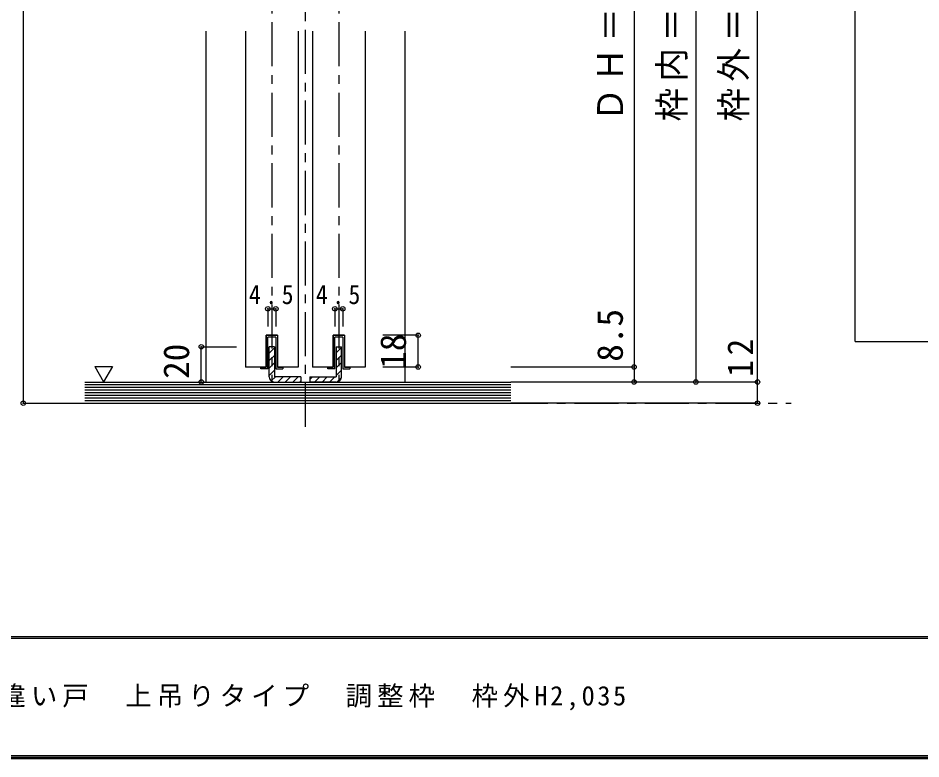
# Model space of a CAD drawing. Units: millimetres at full size, sheet at 1:5. Extents: x -973 to 977, y -718 to 696.
# Drawn here: x -693 to -181, y -701 to -281 of the extents above; entities that cross this region are included whole.
import ezdxf
from ezdxf.enums import TextEntityAlignment as Align

# ---------------------------------------------------------------- set-up
doc = ezdxf.new("R2010")
doc.units = ezdxf.units.MM
doc.header["$LTSCALE"] = 5
doc.header["$PDMODE"] = 32
doc.header["$PDSIZE"] = 2.5
doc.linetypes.add('CHAIN1', pattern=[8, 5, -1, 1, -1])
for name, color, linetype in [('0-1_通り芯', 4, 'CHAIN1'), ('0-3_仕上げ', 2, 'Continuous'), ('0-4_枠', 3, 'Continuous'), ('0-6_扉', 6, 'Continuous'), ('0-7_金物', 7, 'Continuous'), ('0-A_文字', 3, 'Continuous'), ('0-B_寸法', 7, 'Continuous'), ('0-C_ハッチ', 4, 'Continuous'), ('F-1_枠', 6, 'Continuous'), ('F-A_文字', 7, 'Continuous')]:
    doc.layers.add(name, color=color, linetype=linetype)
doc.styles.add('ＭＳ ゴシック', font='')
doc.styles.get('ＭＳ ゴシック').set_extended_font_data('MS Gothic')

msp = doc.modelspace()

# ---------------------------------------------------------------- linework, layer by layer
at = {"layer": '0-1_通り芯'}
for p, q in [((-530.29, 32.5), (-530.29, -516.276)), ((-549.29, -43.151), (-549.29, -487.151)), ((-511.29, -43.151), (-511.29, -487.151)), ((-657.681, -499.151), (-254.79, -499.151))]:
    msp.add_line(p, q, dxfattribs=at)
at = {"layer": '0-3_仕上げ'}
for p, q in [((-655.29, -487.151), (-413.79, -487.151)), ((-655.29, -499.151), (-413.79, -499.151))]:
    msp.add_line(p, q, dxfattribs=at)
at = {"layer": '0-3_仕上げ', "color": 7}
for p, q in [((-655.29, -488.651), (-413.79, -488.651)), ((-655.29, -490.151), (-413.79, -490.151)), ((-655.29, -491.651), (-413.79, -491.651)), ((-655.29, -493.151), (-413.79, -493.151)), ((-655.29, -494.651), (-413.79, -494.651)), ((-655.29, -496.151), (-413.79, -496.151)), ((-655.29, -497.651), (-413.79, -497.651))]:
    msp.add_line(p, q, dxfattribs=at)
at = {"layer": '0-4_枠', "color": 4}
for p, q in [((-586.79, -288.151), (-586.79, -487.151)), ((-473.79, -288.151), (-473.79, -487.151))]:
    msp.add_line(p, q, dxfattribs=at)
at = {"layer": '0-6_扉'}
for p, q in [((-564.29, -288.151), (-564.29, -478.651)), ((-534.29, -288.151), (-534.29, -478.651)), ((-526.29, -288.151), (-526.29, -478.651)), ((-496.29, -288.151), (-496.29, -478.651)), ((-552.54, -460.651), (-552.54, -478.651)), ((-546.04, -460.651), (-552.54, -460.651)), ((-546.04, -460.651), (-546.04, -478.651)), ((-514.54, -460.651), (-514.54, -478.651)), ((-508.04, -460.651), (-514.54, -460.651)), ((-508.04, -460.651), (-508.04, -478.651)), ((-552.54, -478.651), (-564.29, -478.651)), ((-534.29, -478.651), (-546.04, -478.651)), ((-514.54, -478.651), (-526.29, -478.651)), ((-496.29, -478.651), (-508.04, -478.651))]:
    msp.add_line(p, q, dxfattribs=at)
at = {"layer": '0-7_金物'}
for p, q in [((-552.54, -478.651), (-552.54, -460.651)), ((-552.54, -460.651), (-546.04, -460.651)), ((-546.04, -460.651), (-546.04, -478.651)), ((-514.54, -478.651), (-514.54, -460.651)), ((-514.54, -460.651), (-508.04, -460.651)), ((-508.04, -460.651), (-508.04, -478.651)), ((-551.54, -479.651), (-551.54, -461.651)), ((-547.04, -461.651), (-551.54, -461.651)), ((-547.04, -461.651), (-547.04, -479.651)), ((-513.54, -479.651), (-513.54, -461.651)), ((-509.04, -461.651), (-513.54, -461.651)), ((-509.04, -461.651), (-509.04, -479.651)), ((-555.54, -478.651), (-552.54, -478.651)), ((-555.54, -479.651), (-555.54, -478.651)), ((-551.54, -479.651), (-555.54, -479.651)), ((-547.04, -479.651), (-543.04, -479.651)), ((-546.04, -478.651), (-543.04, -478.651)), ((-543.04, -478.651), (-543.04, -479.651)), ((-517.54, -478.651), (-514.54, -478.651)), ((-517.54, -479.651), (-517.54, -478.651)), ((-513.54, -479.651), (-517.54, -479.651)), ((-509.04, -479.651), (-505.04, -479.651)), ((-508.04, -478.651), (-505.04, -478.651)), ((-505.04, -478.651), (-505.04, -479.651))]:
    msp.add_line(p, q, dxfattribs=at)
at = {"layer": '0-7_金物', "color": 3}
for p, q in [((-547.79, -467.151), (-550.79, -467.151)), ((-550.79, -484.151), (-550.79, -467.151)), ((-547.79, -467.151), (-547.79, -484.151)), ((-512.79, -467.151), (-509.79, -467.151)), ((-512.79, -467.151), (-512.79, -484.151)), ((-509.79, -484.151), (-509.79, -467.151)), ((-532.79, -484.151), (-547.79, -484.151)), ((-532.79, -484.151), (-532.79, -487.151)), ((-527.79, -484.151), (-527.79, -487.151)), ((-527.79, -484.151), (-512.79, -484.151)), ((-547.79, -487.151), (-532.79, -487.151)), ((-512.79, -487.151), (-527.79, -487.151))]:
    msp.add_line(p, q, dxfattribs=at)
for centre, start, end in [((-547.79, -484.151), 180, 270), ((-512.79, -484.151), 270, 0)]:
    msp.add_arc(centre, 3, start, end, dxfattribs=at)
at = {"layer": '0-A_文字'}
for q in [(-218.347, 5.849), (221.653, -464.151)]:
    msp.add_line((-218.347, -464.151), q, dxfattribs=at)
at = {"layer": '0-A_文字', "color": 7}
msp.add_line((-649.726, -478.338), (-644.726, -486.998), dxfattribs=at)
msp.add_lwpolyline([(-649.726, -478.338), (-639.726, -478.338), (-644.726, -486.998)], dxfattribs=at)
at = {"layer": '0-B_寸法', "color": 4}
for p, q in [((-690.29, -21.151), (-690.29, -499.151)), ((-308.79, -29.151), (-308.79, -487.151)), ((-273.79, -499.151), (-273.79, -29.151)), ((-343.79, -59.151), (-343.79, -487.151)), ((-551.54, -445.651), (-551.54, -455.651)), ((-551.54, -445.651), (-547.04, -445.651)), ((-547.04, -445.651), (-547.04, -455.651)), ((-513.54, -445.651), (-513.54, -455.651)), ((-513.54, -445.651), (-509.04, -445.651)), ((-509.04, -445.651), (-509.04, -455.651)), ((-466.29, -460.651), (-486.29, -460.651)), ((-466.29, -478.651), (-466.29, -460.651)), ((-589.29, -467.151), (-569.29, -467.151)), ((-589.29, -487.151), (-589.29, -467.151)), ((-466.29, -478.651), (-486.29, -478.651)), ((-343.79, -478.651), (-413.79, -478.651)), ((-589.29, -487.151), (-569.29, -487.151)), ((-273.79, -487.151), (-413.79, -487.151)), ((-690.29, -499.151), (-655.29, -499.151)), ((-273.79, -499.151), (-413.79, -499.151))]:
    msp.add_line(p, q, dxfattribs=at)
at = {"layer": '0-B_寸法'}
for p in [(-551.54, -445.651), (-547.04, -445.651), (-513.54, -445.651), (-509.04, -445.651), (-466.29, -460.651), (-589.29, -467.151), (-466.29, -478.651), (-343.79, -478.651), (-589.29, -487.151), (-343.79, -487.151), (-308.79, -487.151), (-308.79, -487.151), (-273.79, -487.151), (-690.29, -499.151), (-273.79, -499.151)]:
    msp.add_point(p, dxfattribs=at)
at = {"layer": '0-C_ハッチ'}
for p, q in [((-550.79, -470.797), (-547.79, -467.797)), ((-512.79, -470.634), (-509.79, -467.634)), ((-550.79, -475.039), (-547.79, -472.039)), ((-512.79, -474.876), (-509.79, -471.876)), ((-512.79, -479.119), (-509.79, -476.119)), ((-550.79, -479.282), (-547.79, -476.282)), ((-550.79, -483.525), (-547.79, -480.525)), ((-512.79, -483.362), (-509.79, -480.362)), ((-549.581, -486.558), (-547.174, -484.151)), ((-545.932, -487.151), (-542.932, -484.151)), ((-541.689, -487.151), (-538.689, -484.151)), ((-537.446, -487.151), (-534.446, -484.151)), ((-527.79, -485.634), (-526.308, -484.151)), ((-525.065, -487.151), (-522.065, -484.151)), ((-520.823, -487.151), (-517.823, -484.151)), ((-516.58, -487.151), (-513.58, -484.151)), ((-512.297, -487.111), (-509.83, -484.644)), ((-533.204, -487.151), (-532.791, -486.738))]:
    msp.add_line(p, q, dxfattribs=at)
at = {"layer": 'F-1_枠'}
for p, q in [((976.653, -631.667), (-973.347, -631.667)), ((976.653, -632.5), (-973.347, -632.5)), ((976.653, -699.167), (-973.347, -699.167)), ((976.653, -700), (-973.347, -700)), ((976.653, -700.833), (-973.347, -700.833))]:
    msp.add_line(p, q, dxfattribs=at)

# ---------------------------------------------------------------- texts
at = {"layer": '0-B_寸法', "style": 'ＭＳ ゴシック'}
for s, p in [('8.5', (-345.79, -475.651)), ('18', (-468.79, -479.651)), ('20', (-591.79, -485.358))]:
    msp.add_text(s, height=14.66, rotation=90, dxfattribs=at).set_placement(p, align=Align.BOTTOM_LEFT)
at = {"layer": '0-B_寸法', "char_height": 14.66, "attachment_point": 7, "rotation": 90, "style": 'ＭＳ ゴシック'}
for s, insert in [('\\T1.19;\\W0.95;ＤＨ＝1,983', (-346.29, -339.401)), ('\\T1.19;\\W0.95;枠内＝2,005', (-311.29, -339.401)), ('\\T1.19;\\W0.95;枠外＝2,035', (-276.29, -339.401)), ('\\T1.27;\\W0.95;12', (-276.29, -484.151))]:
    msp.add_mtext(s, dxfattribs=dict(at, insert=insert))
at = {"layer": '0-B_寸法', "char_height": 11, "attachment_point": 7, "style": 'ＭＳ ゴシック'}
for s, insert in [('\\T1.38;\\W0.9;4.5', (-562.29, -443.151)), ('\\T1.37;\\W0.9;4.5', (-524.29, -443.151))]:
    msp.add_mtext(s, dxfattribs=dict(at, insert=insert))
at = {"layer": 'F-A_文字', "insert": (-846.68, -673.333), "char_height": 11, "attachment_point": 7, "style": 'ＭＳ ゴシック'}
msp.add_mtext('\\T1.19;ピノアース\u3000引き違い戸\u3000上吊りタイプ\u3000調整枠\u3000枠外H2,035', dxfattribs=at)

doc.saveas('drawing.dxf')
